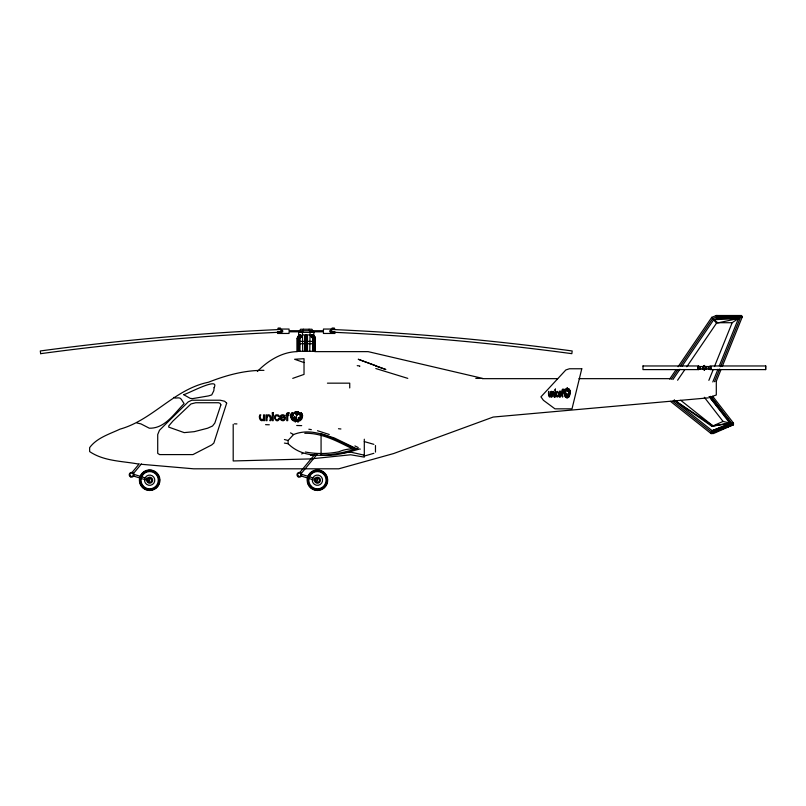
<?xml version="1.0" encoding="UTF-8"?>
<svg xmlns="http://www.w3.org/2000/svg" width="806" height="806" viewBox="0 0 806 806"><rect width="100%" height="100%" fill="white"/><g stroke="black" fill="none" stroke-linecap="round" stroke-linejoin="round"><path stroke-width="1.21" d="M565.409 395.131L566.185 396.602A4.786 4.786 0 0 0 565.419 395.121M296.467 415.342L296.558 415.15A1.521 1.521 0 0 0 297.122 415.05M297.303 338.772L297.293 338.308A3.698 3.204 -90 0 1 300.054 335.155L300.91 335.125M297.424 338.762L297.424 351.295L297.454 338.298A3.788 3.284 -90 0 1 300.275 335.054M297.847 337.845A3.698 3.204 -90 0 0 297.767 338.308L297.736 351.295M301.162 337.14L300.95 337.16A1.672 1.451 -90 0 0 299.701 338.591L299.56 351.295M568.109 388.754L567.122 388.109C564.301 389.318 564.301 395.031 567.122 396.24L568.139 395.696L569.026 393.197M569.086 393.227L568.562 389.298M702.298 368.947L702.913 368.725L702.268 368.735M705.975 366.498C707.245 367.093 704.041 366.76 706.288 366.518M568.885 393.278L568.945 392.593A2.045 2.045 0 0 0 568.915 392.038A2.791 2.791 0 0 0 568.583 391.112L567.636 391.031M292.81 414.707L292.689 415.644A1.35 1.35 0 0 1 293.354 415.161L293.555 414.778A1.934 1.934 0 0 1 293.475 413.952A1.088 1.088 0 0 1 294.079 413.075A1.219 1.219 0 0 1 295.157 413.075A2.277 2.277 0 0 1 296.014 413.821M565.218 391.152L566.88 388.291A2.7 2.7 0 0 0 566.547 388.663L566.467 388.492M565.57 391.494L565.58 391.424A1.058 1.058 0 0 0 565.58 391.122A3.788 3.788 0 0 1 565.55 390.406A1.803 1.803 0 0 1 565.661 389.812L566.386 389.53A1.985 1.985 0 0 1 566.809 390.275M566.729 389.107L566.678 389.661A11.405 11.405 0 0 1 566.82 389.167L566.588 388.945A4.08 4.08 0 0 0 566.326 389.268L566.225 389.207A3.919 3.919 0 0 1 566.477 388.774L566.376 388.563M303.399 329.241L302.441 332.364L302.713 351.295M702.258 366.71L703.003 367.143M705.834 368.775L706.388 368.735M568.814 393.61L568.099 394.325M712.534 396.129L733.47 423.1L733.47 424.681L713.471 433.547L711.043 433.547L712.061 430.606L674.038 400.431M568.562 395.051L568.885 394.205M708.867 380.361L713.068 369.984M714.459 366.529L732.17 322.712L740.664 316.98L742.276 316.899L741.601 315.509L716.282 315.509L711.779 317.332L678.098 366.73M712.806 381.973L717.945 369.269M719.345 365.803L738.477 318.451L716.856 318.451L713.713 319.73L682.057 366.146M714.499 381.722L719.637 369.007M720.574 366.69L740.674 316.96L716.564 316.98L712.746 318.531L680.425 365.924M716.171 381.51L720.826 369.974M722.226 366.518L742.276 316.899L716.282 315.509L716.856 318.451M296.094 416.188L296.689 417.307M568.29 389.036L567.646 389.661A9.017 9.017 0 0 0 567.505 389.117L567.867 388.563M567.787 388.492L567.696 388.663A2.539 2.539 0 0 0 567.353 388.291M704.988 366.639L703.447 366.256L702.57 367.778L703.668 366.639L704.988 366.639L705.643 367.778L704.988 368.916L703.668 368.916L703.013 367.778M703.668 368.916L705.21 369.299L705.643 367.778M298.643 336.878L298.643 332.364L300.557 329.241L311.932 329.241L313.846 332.364L313.846 336.878M568.391 389.187L568.371 390.285L567.646 388.25M704.122 365.511L704.122 366.307M704.535 370.045L704.615 368.896M669.675 379.082L675.992 369.813M671.297 379.314L677.614 370.045M672.909 379.555L679.952 369.239M677.604 380.231L684.677 369.863M686.793 366.75L716.504 323.186L738.477 318.451L713.713 319.73L717.683 322.712L732.17 322.712M564.895 391.323L564.573 392.169A3.012 3.012 0 0 0 564.593 393.237A7.224 7.224 0 0 0 564.885 391.323M257.366 371.485C267.683 360.816 282.221 351.769 297.394 351.638M132.113 472.407L139.247 463.793M133.443 473.515L141.382 463.944M299.882 472.407L314.955 454.211M301.222 473.515L317.08 454.362M710.811 396.391L730.528 422.767L712.847 430.606L711.547 432.076L672.738 401.287M288.095 440.499L293.545 434.555C314.864 425.911 337.009 440.711 355.899 449.083C334.349 455.148 305.776 461.375 288.095 443.693L288.095 440.499L284.407 439.522M297.243 414.959L297.364 414.828A2.418 2.418 0 0 1 297.646 414.576A1.431 1.431 0 0 1 299.197 414.455A2.237 2.237 0 0 1 300.215 415.594A1.058 1.058 0 0 1 300.275 416.138A7.707 7.707 0 0 1 300.124 416.883L300.034 417.115A1.541 1.541 0 0 1 298.573 417.881M295.993 418.153L296.094 417.448M566.527 394.587L565.852 394.587L566.003 395.393M299.419 418.515L299.016 418.828A1.29 1.29 0 0 1 298.462 418.002M711.043 433.547L731.999 423.724L733.47 424.681L711.043 433.547L670.481 401.368M705.3 367.224L706.358 366.609M702.469 369.088L703.185 368.745M705.834 367.143L706.388 366.821M297.283 412.491L296.92 411.997A5.874 5.874 0 0 1 297.666 413.206L298.341 413.025L297.384 412.662M301.656 453.939L302.875 453.304M567.263 389.248L567.404 389.187A7.949 7.949 0 0 1 567.545 389.691L567.575 389.812A1.028 1.028 0 0 1 567.212 389.943L567.212 389.943M711.95 426.354L723.063 421.427L729.752 423.11L711.95 426.354L674.219 400.169M294.653 412.309L295.328 412.319A4.564 4.564 0 0 0 294.825 412.753L295.026 412.813A5.199 5.199 0 0 1 296.255 412.007M373.873 453.315L364.302 456.065M712.061 430.606L731.999 423.603L710.862 396.381M712.917 396.22L716.302 394.98L716.302 381.54M733.47 424.681L713.159 432.076L711.547 432.076L731.999 423.724L712.847 430.606M292.739 378.367L304.023 374.407L304.023 358.71L294.593 359.264L304.023 362.569M731.999 423.603L733.47 423.1M360.292 449.113C353.038 448.509 346.036 448.64 339.024 451.713C327.921 454.01 316.506 454.11 305.363 452.015M729.752 423.11L712.978 425.9L674.32 400.129M708.414 397.862L493.151 417.065L393.57 453.566L338.772 468.81L193.621 468.81L140.929 464.246M310.411 455.38L314.078 455.088M343.356 452.72L350.681 452.136L364.302 455.178M300.245 335.387L299.882 335.417A3.425 2.972 -90 0 0 297.323 338.349M301.112 335.387L300.759 335.417A3.425 2.972 -90 0 0 298.2 338.349L298.17 351.295M301.263 335.79L300.93 335.82A3.022 2.62 -90 0 0 298.673 338.409L298.653 351.295M301.283 336.737L301.041 336.757A2.075 1.803 -90 0 0 299.489 338.53L299.469 351.295M300.97 337.412L300.306 337.422A1.411 1.219 -90 0 0 299.409 338.107M567.162 391.031L567.615 390.789A1.39 1.39 0 0 1 567.162 390.87M263.935 370.337C244.812 370.145 226.083 375.274 208.422 382.245C174.449 389.107 152.727 420.017 120.064 429.124C109.415 434.122 96.841 437.829 89.637 447.632L89.637 451.582C104.045 461.334 122.028 461.012 138.481 464.044M288.095 443.693L284.407 443.088M716.564 316.98L742.276 316.899M278.13 328.052L280.397 328.052M332.092 328.052L334.359 328.052M277.536 329.05L289.052 329.05L289.052 330.712L323.448 330.712L323.448 329.05L334.953 329.05M280.639 330.712L282.705 330.712L282.705 331.8L277.536 331.8L277.536 333.462L289.052 333.462L289.052 331.8L302.562 331.8M331.85 330.712L329.785 330.712L329.785 331.8L334.953 331.8L334.953 333.462L323.448 333.462L323.448 331.8L309.927 331.8M298.643 332.364L313.846 332.364M302.441 334.923L310.048 334.923M299.6 341.401L304.618 341.401M306.784 341.401L312.899 341.401M299.177 343.739L313.312 343.739M297.263 351.295L315.227 351.295L315.196 338.308A3.698 3.204 90 0 0 313.242 335.397M314.773 351.638L368.151 351.638L482.542 378.367L475.792 378.367M642.956 365.964L698.671 365.964L698.671 369.601L642.956 369.601L643.037 365.964M482.3 378.659L557.621 378.659M578.96 378.659L670.592 378.659M327.427 383.162L349.733 383.162L349.733 387.938M567.061 391.333L567.625 390.064A9.894 9.894 0 0 1 567.716 390.648L567.817 390.608A10.528 10.528 0 0 0 567.726 390.033C568.381 390.356 568.532 390.084 569.026 391.152M304.789 433.296C321.544 432.812 336.908 441.124 351.487 448.338M567.061 390.114L566.84 389.187M234.445 423.845L236.934 423.916M265.577 424.671L269.315 424.772M296.719 425.497L301.696 425.628M311.821 335.034L312.214 335.054A3.788 3.284 -90 0 1 315.045 338.298L314.975 351.295M311.579 335.125L312.436 335.155A3.698 3.204 -90 0 1 315.196 338.308M312.244 335.387L312.607 335.417A3.425 2.972 -90 0 1 315.166 338.349M311.378 335.387L311.741 335.417A3.425 2.972 -90 0 1 314.29 338.349L314.32 351.295M311.227 335.79L311.559 335.82A3.022 2.62 -90 0 1 313.816 338.409L313.836 351.295M311.207 336.737L311.448 336.757A2.075 1.803 -90 0 1 313 338.53L313.02 351.295M311.328 337.14L311.539 337.16A1.672 1.451 -90 0 1 312.788 338.591L312.93 338.842M311.993 337.412L312.184 337.422A1.411 1.219 -90 0 1 313.151 338.268M311.519 337.412L311.932 337.513A1.31 1.138 -90 0 1 312.919 338.641M357.229 365.662L359.708 365.914L359.708 366.529M338.48 428.742L340.918 428.983M567.061 389.096L566.88 389.036A9.904 9.904 0 0 1 567.061 388.482L567.364 389.036A6.881 6.881 0 0 0 567.162 388.492M136.919 422.979L140.959 423.896L149.311 428.208C164.928 428.621 174.187 413.559 184.09 403.615L181.239 399.202C179.325 396.31 175.627 399.232 173.854 397.398M308.849 429.205L311.328 429.638M364.302 441.587L373.873 444.348M375.808 368.544L407.776 378.367M293.545 434.555L290.513 432.862M300.557 473.988L317.695 479.379L317.171 481.031L301.172 476.003M133.927 474.351L149.916 479.379L149.402 481.031L133.403 476.003M317.514 430.726L329.261 434.484M566.658 396.854L567.585 396.854A1.683 1.683 0 0 1 568.915 397.066C566.547 396.673 568.401 399.182 567.122 397.368C565.842 399.172 567.686 396.683 565.318 397.056A1.683 1.683 0 0 1 566.658 396.834M375.808 365.723L358.237 359.264L385.842 369.521L375.808 365.995M294.744 417.448L294.915 417.498A1.521 1.521 0 0 1 295.419 417.538M354.912 445.93L358.207 447.521M295.681 412.37L295.933 412.501A9.642 9.642 0 0 1 296.276 411.987M702.469 366.478L703.457 367.042M702.298 366.609L703.356 367.224M705.593 368.745L706.288 369.037M705.472 368.745L706.056 369.077M565.006 395.615A5.642 5.642 0 0 0 564.21 393.65L565.369 395.927A6.609 6.609 0 0 0 565.066 393.812L565.016 394.003A3.063 3.063 0 0 0 564.996 395L565.137 395.545M295.49 412.45L295.842 412.652A9.45 9.45 0 0 0 295.601 413.085L295.731 413.216A7.788 7.788 0 0 1 296.014 412.722L296.497 414.878L297.525 414.355A5.4 5.4 0 0 1 296.699 414.415L296.699 413.659L297.626 413.609A5.521 5.521 0 0 1 297.817 414.193L298.008 414.153A5.874 5.874 0 0 0 297.827 413.579L298.542 413.256A4.07 4.07 0 0 1 298.955 413.911L300.044 413.75M680.677 400.27L713.552 426.354M709.25 396.612L730.528 422.767L730.528 424.107L709.199 396.633M711.779 317.332L716.504 323.186M704.313 397.277L723.063 421.427M569.298 389.167L569.61 389.862A3.063 3.063 0 0 1 569.681 390.779L569.63 390.668A3.98 3.98 0 0 1 569.318 389.167M567.676 388.915L567.716 388.976A3.617 3.617 0 0 1 567.978 389.469M567.756 388.794L568.059 389.379M309.091 329.241L310.048 332.364L309.776 351.295M294.543 416.4L294.613 417.276M314.975 338.782L314.955 338.409A3.022 2.62 -90 0 0 314.773 337.643M312.768 338.842L312.758 338.631A1.411 1.219 -90 0 0 311.71 337.422M566.084 392.854L566.114 393.731M568.804 395.131L568.018 396.602A4.786 4.786 0 0 1 568.784 395.121M765.619 365.964L765.619 369.601M708.293 366.529L708.293 369.027M704.434 368.896L704.434 370.105M704.323 365.43L704.323 366.307M704.323 368.896L704.323 370.125M704.041 368.896L704.122 370.045M700.364 366.529L700.364 369.027M698.641 365.964L698.641 369.601M375.475 445.547L375.475 452.106M364.302 439.21L364.302 457.123L350.681 454.786L310.411 458.916L233.196 460.961L233.196 424.319M314.753 351.295L314.723 338.308A3.698 3.204 90 0 0 311.962 335.155M313.383 351.295L313.383 338.802A2.549 2.206 -90 0 0 311.166 336.263M312.809 338.832L312.93 351.295M307.479 336.263L307.479 351.295M307.388 335.79L307.388 351.295M307.116 335.387L307.116 351.295M306.723 335.125L306.723 351.295M306.25 335.034L306.25 351.295M305.776 335.125L305.776 351.295M305.373 335.387L305.373 351.295M305.101 335.79L305.101 351.295M305.011 336.263L305.011 351.295M299.691 338.832L299.721 351.295M299.107 351.295L299.107 338.802A2.549 2.206 -90 0 1 301.323 336.263M297.263 338.762L297.303 351.295M294.966 418.939A4.725 4.725 0 0 1 294.392 418.939L294.079 418.133A1.572 1.572 0 0 0 295.429 418.133M296.074 414.012A3.929 3.929 0 0 1 296.014 414.496M295.167 418.878A3.677 3.677 0 0 1 296.668 418.425M568.301 395.283A1.723 1.723 0 0 1 568.059 394.456M567.212 394.406A1.038 1.038 0 0 1 567.182 393.983M565.167 392.099A1.008 1.008 0 0 1 565.48 391.605M566.95 393.953A1.35 1.35 0 0 1 566.82 394.618M566.406 395.343A1.36 1.36 0 0 1 567.142 394.849M140.325 476.809A9.934 9.934 0 0 1 157.079 473.606A9.934 9.934 0 0 1 151.951 489.867A9.934 9.934 0 0 1 140.063 477.636M145.211 477.636A5.138 5.138 0 0 1 153.865 477.263A5.138 5.138 0 0 1 150.551 485.262A5.138 5.138 0 0 1 144.697 478.875M146.742 479.419A3.022 3.022 0 0 1 151.599 477.898A3.022 3.022 0 0 1 150.934 482.935A3.022 3.022 0 0 1 146.642 480.205M139.992 476.689A10.287 10.287 0 0 1 157.341 473.364A10.287 10.287 0 0 1 152.032 490.209A10.287 10.287 0 0 1 139.72 477.545M141.574 475.53A9.34 9.34 0 0 1 157.311 474.845A9.34 9.34 0 0 1 151.286 489.403A9.34 9.34 0 0 1 140.637 477.787M147.871 479.177A2.065 2.065 0 0 1 151.236 478.885A2.065 2.065 0 0 1 150.369 482.139A2.065 2.065 0 0 1 147.599 480.205M308.094 476.809A9.934 9.934 0 0 1 324.848 473.606A9.934 9.934 0 0 1 319.72 489.867A9.934 9.934 0 0 1 307.842 477.636M307.761 476.689A10.287 10.287 0 0 1 325.11 473.364A10.287 10.287 0 0 1 319.801 490.209A10.287 10.287 0 0 1 307.499 477.545M312.98 477.636A5.138 5.138 0 0 1 321.634 477.263A5.138 5.138 0 0 1 318.32 485.262A5.138 5.138 0 0 1 312.466 478.875M314.511 479.419A3.022 3.022 0 0 1 319.367 477.898A3.022 3.022 0 0 1 318.702 482.935A3.022 3.022 0 0 1 314.411 480.205M309.343 475.53A9.34 9.34 0 0 1 325.08 474.845A9.34 9.34 0 0 1 319.055 489.403A9.34 9.34 0 0 1 308.406 477.787M315.65 479.177A2.065 2.065 0 0 1 319.005 478.885A2.065 2.065 0 0 1 318.138 482.139A2.065 2.065 0 0 1 315.368 480.205M313.03 335.89A3.022 2.62 -90 0 1 314.622 337.291M312.778 337.271A1.672 1.451 -90 0 1 313.101 337.482M313.967 337.009A2.549 2.206 -90 0 1 314.159 337.261M297.535 338.409A3.022 2.62 -90 0 1 299.459 335.89M298.341 337.261A2.549 2.206 -90 0 1 298.522 337.009M299.238 336.455A2.549 2.206 -90 0 1 299.52 336.354M297.988 337.382A3.698 3.204 -90 0 1 299.348 335.608M297.767 338.308A3.698 3.204 90 0 1 300.527 335.155M299.58 338.641A1.31 1.138 -90 0 1 300.557 337.513M299.731 338.631A1.411 1.219 -90 0 1 300.779 337.422M299.389 337.482A1.672 1.451 -90 0 1 299.711 337.271M313.141 335.608A3.698 3.204 -90 0 1 314.501 337.382M313.151 336.092A3.425 2.972 90 0 1 313.443 336.384M313.917 337.089A3.425 2.972 90 0 1 314.088 337.492M561.46 394.205L559.304 394.466L559.999 396.401L561.439 395.373C557.208 403.212 558.991 383.636 561.46 394.205M285.304 417.76L280.982 418.022L282.382 419.956L285.264 418.919C283.752 423.372 277.445 418.838 280.72 415.553A2.458 2.458 0 0 1 282.1 414.798L283.218 414.798A2.398 2.398 0 0 1 284.568 415.533L285.304 417.76M562.185 390.205L561.742 392.089L562.659 397.106L562.659 392.089L563.223 392.089L562.689 390.356L563.434 389.086L562.477 389.227L562.185 390.205M552.332 393.439L551.828 397.106L551.828 391.323L552.271 392.149C554.498 388.945 554.699 396.3 554.185 397.106L553.269 392.089L552.332 393.439M556.543 393.681L557.006 396.3L558.538 395.121C555.828 402.436 555.485 386.437 558.487 393.026L557.178 392.038L556.543 393.681M550.579 394.426L549.601 396.34L548.725 391.323C548.171 392.129 548.443 399.524 550.629 396.26L551.062 397.106L551.062 391.323L550.579 394.426M330.893 329.432L330.762 332.163A2678.036 2678.036 0 0 1 571.837 353.673L572.189 350.963A2680.655 2680.655 0 0 0 330.893 329.432M286.755 413.75L285.868 415.634L286.735 415.634L286.735 420.661L287.702 420.661L287.702 415.634L288.83 415.634L288.83 414.878L287.702 414.878L287.752 413.901L289.102 413.498L289.243 412.642L287.329 412.773L286.755 413.75M275.461 417.226C274.483 419.442 278.06 421.337 278.493 418.536L279.46 418.667C276.428 425.729 270.836 413.085 278.272 415.009A1.985 1.985 0 0 1 279.088 415.795L279.36 416.571L278.413 416.722L277.546 415.624L276.428 415.684A1.521 1.521 0 0 0 275.692 416.39L275.461 417.226M267.048 416.994L267.018 420.661L266.04 420.661L266.04 414.878L266.927 414.878L266.927 415.695C269.929 412.491 272.307 418.032 270.745 420.661L269.758 420.661C271.682 418.425 268.549 413.186 267.048 416.994M263.532 417.971C262.968 422.455 258.434 417.79 260.801 414.878L259.824 414.878C258.232 417.488 260.66 423.059 263.633 419.805L263.633 420.661L264.509 420.661L264.509 414.878L263.532 414.878L263.532 417.971M214.114 387.646L213.822 390.719L211.736 394.9L208.502 395.917L192.634 398.607L190.276 398.396L183.546 394.597C185.592 395.111 220.27 375.787 214.114 387.646M570.013 393.66L569.288 395.534A5.642 5.642 0 0 1 569.993 393.65M559.404 392.985L559.324 393.66L560.946 393.66L560.331 392.038L559.404 392.985M569.64 393.066L569.61 393.237A7.224 7.224 0 0 1 569.318 391.323L569.64 392.169A3.053 3.053 0 0 1 569.64 393.066M569.51 394.114L569.379 394.628A8.272 8.272 0 0 1 569.298 392.512L569.499 393.157A3.184 3.184 0 0 1 569.51 394.114M569.207 395L568.835 395.927A6.609 6.609 0 0 1 569.147 393.812L569.197 394.003A3.063 3.063 0 0 1 569.207 395M564.744 392.975L564.714 393.157A3.184 3.184 0 0 0 564.704 394.114L564.835 394.628A8.272 8.272 0 0 0 564.915 392.512L564.744 392.975M697.855 366.851L698.339 367.042L697.855 366.851M697.855 368.513L698.339 368.715L697.855 368.513M710.318 366.851L710.801 367.042L710.318 366.851M710.318 368.513L710.801 368.715L710.318 368.513M569.63 395.504L568.653 396.743L569.63 395.504M569.913 391.897L569.771 392.401A6.317 6.317 0 0 1 569.862 390.215L569.902 390.386A3.869 3.869 0 0 1 569.913 391.897M281.183 416.531L281.032 417.216L284.266 417.216L282.684 415.553A1.552 1.552 0 0 0 281.546 416.007L281.183 416.531M564.674 390.839L564.643 390.991A3.305 3.305 0 0 0 564.583 391.656A5.148 5.148 0 0 0 565.087 390.044L564.674 390.839M564.351 390.215L564.311 390.386A3.869 3.869 0 0 0 564.301 391.897L564.432 392.401A6.317 6.317 0 0 0 564.351 390.215M570.023 393.046L569.63 393.983A7.173 7.173 0 0 1 570.074 391.837A4.131 4.131 0 0 1 570.023 393.046M581.781 368.765L572.008 408.844L554.961 408.844L543.405 400.29L540.937 396.864L565.862 369.944L569.429 368.765L581.781 368.765M564.633 389.721L564.593 389.862A3.063 3.063 0 0 0 564.532 390.779L564.583 390.668A3.98 3.98 0 0 0 564.895 389.167L564.633 389.721M566.799 388.885L566.648 388.824A2.962 2.962 0 0 1 566.95 388.442A13.188 13.188 0 0 0 566.83 388.794L566.799 388.885M226.667 403.181L213.852 443.058L211.716 444.932L192.946 454.594L159.618 454.594L157.714 453.375L157.714 434.555L159.467 430.283L188.211 401.892L191.848 400.219L220.209 400.219L224.683 401.257L226.667 403.181M220.894 404.864L214.839 423.039L212.502 426.031L207.605 428.218L194.276 431.663L184.201 432.62L168.746 427.13L168.746 425.931L172.927 421.044L190.982 403.947L195.737 402.738L218.517 402.738L220.058 403.282L220.894 404.864M567.595 388.824L567.454 388.945A7.566 7.566 0 0 0 567.273 388.452L567.605 388.814M298.119 412.108C297.505 413.196 300.084 412.763 298.119 412.108M297.948 412.037L297.082 411.836L297.948 412.037M299.157 412.732C297.615 413.68 300.95 414.183 299.157 412.732M298.139 421.83L297.898 422.022A3.425 3.425 0 0 0 296.739 420.974L296.497 420.974A3.425 3.425 0 0 0 295.349 422.022L295.097 421.83A3.748 3.748 0 0 1 296.185 420.873L296.346 420.792A3.425 3.425 0 0 0 295.691 420.601A2.609 2.609 0 0 1 293.021 420.601A6.186 6.186 0 0 1 295.691 420.4A3.748 3.748 0 0 1 296.618 420.661L296.85 420.571A3.748 3.748 0 0 1 297.555 420.4A6.186 6.186 0 0 1 300.215 420.601A2.609 2.609 0 0 1 297.555 420.601A3.425 3.425 0 0 0 296.91 420.792L297.051 420.873A3.748 3.748 0 0 1 298.139 421.83M295.601 411.916L295.48 412.219A4.685 4.685 0 0 1 296.145 411.846L295.601 411.916A3.949 3.949 0 0 0 293.837 418.515A3.949 3.949 0 0 0 300.437 416.742A3.949 3.949 0 0 0 295.601 411.916M565.661 396.703L564.583 395.504L565.429 396.29A3.849 3.849 0 0 1 565.661 396.703M358.055 449.446C346.036 452.881 333.624 456.458 321.07 455.148L321.07 433.749L334.48 438.031L358.055 449.446M297.525 413.357C296.024 414.072 297.092 411.806 297.525 413.357M297.102 412.581L296.699 412.037A5.521 5.521 0 0 1 297.071 412.521L297.102 412.581M765.7 365.964L709.985 365.964L709.985 369.601L765.7 369.601L765.7 365.964M710.952 366.529L697.704 366.529L697.704 369.027L710.952 369.027L710.952 366.529M555.425 389.127L554.931 390.255L555.425 389.127M555.425 391.323L554.931 397.106L555.425 391.323M273.224 412.672L272.247 412.672L272.247 413.8L273.224 413.8L273.224 412.672M273.224 414.878L272.247 414.878L272.247 420.661L273.224 420.661L273.224 414.878M296.497 412.642L296.134 412.581A7.697 7.697 0 0 1 296.497 412.027L296.497 412.642M704.535 365.511L704.434 366.307L704.535 365.521M569.187 390.114L569.107 390.044A5.148 5.148 0 0 0 569.61 391.666A3.214 3.214 0 0 0 569.53 390.839L569.258 390.205M564.573 393.983L564.19 393.046A4.131 4.131 0 0 1 564.119 391.837A7.173 7.173 0 0 1 564.563 393.983M40.653 353.673L40.3 350.963A2680.655 2680.655 0 0 1 281.596 329.432L281.727 332.163A2678.036 2678.036 0 0 0 40.653 353.673M293.122 419.483A3.718 3.718 0 0 0 292.497 417.367A1.572 1.572 0 0 0 293.122 419.483M292.437 419.16A4.987 4.987 0 0 0 290.765 417.216A2.418 2.418 0 0 0 292.437 419.16M300.054 419.483A1.572 1.572 0 0 0 300.678 417.367A3.718 3.718 0 0 0 300.054 419.483M301.635 419.06A4.403 4.403 0 0 0 299.469 420.258A1.884 1.884 0 0 0 301.635 419.06M302.411 417.216A4.987 4.987 0 0 0 300.749 419.16A2.418 2.418 0 0 0 302.411 417.216M291.54 419.06A1.884 1.884 0 0 0 293.706 420.258A4.403 4.403 0 0 0 291.54 419.06M300.981 412.712A2.468 2.468 0 0 0 301.746 414.324A1.602 1.602 0 0 0 300.981 412.712M292.195 412.712A1.602 1.602 0 0 0 291.429 414.324A2.468 2.468 0 0 0 292.195 412.712M301.001 414.868A4.07 4.07 0 0 0 301.605 416.783A1.562 1.562 0 0 0 301.001 414.868M301.928 415.946A2.015 2.015 0 0 0 302.099 413.76A3.295 3.295 0 0 0 301.928 415.946M293.193 418.677A1.36 1.36 0 0 0 294.754 420.148A5.048 5.048 0 0 0 293.193 418.677M291.55 415.211A3.748 3.748 0 0 0 292.578 413.589A1.723 1.723 0 0 0 291.55 415.211M301.625 415.211A1.723 1.723 0 0 0 300.598 413.589A3.748 3.748 0 0 0 301.625 415.211M302.552 415.392A4.362 4.362 0 0 0 301.645 417.538A2.136 2.136 0 0 0 302.552 415.392M301.132 418.183A1.632 1.632 0 0 0 300.97 416.057A4.252 4.252 0 0 0 301.132 418.183M291.57 416.783A4.07 4.07 0 0 0 292.175 414.868A1.562 1.562 0 0 0 291.57 416.783M291.248 415.946A3.295 3.295 0 0 0 291.077 413.76A2.015 2.015 0 0 0 291.248 415.946M291.53 417.538A4.362 4.362 0 0 0 290.623 415.392A2.136 2.136 0 0 0 291.53 417.538M298.421 420.148A1.36 1.36 0 0 0 299.983 418.677A5.048 5.048 0 0 0 298.421 420.148M292.205 416.057A1.632 1.632 0 0 0 292.044 418.183A4.252 4.252 0 0 0 292.205 416.057M143.549 486.31A8.634 8.634 0 0 0 158.006 482.441A8.634 8.634 0 0 0 147.427 471.863A8.634 8.634 0 0 0 143.549 486.31M130.411 476.809A2.347 2.347 0 0 0 133.937 474.774A2.347 2.347 0 0 0 130.411 472.739A2.347 2.347 0 0 0 130.411 476.809M130.733 476.245A1.703 1.703 0 0 0 133.292 474.774A1.703 1.703 0 0 0 130.733 473.293A1.703 1.703 0 0 0 130.733 476.245M298.18 476.809A2.347 2.347 0 0 0 301.706 474.774A2.347 2.347 0 0 0 298.18 472.739A2.347 2.347 0 0 0 298.18 476.809M298.502 476.245A1.703 1.703 0 0 0 301.061 474.774A1.703 1.703 0 0 0 298.502 473.293A1.703 1.703 0 0 0 298.502 476.245M311.317 486.31A8.634 8.634 0 0 0 325.775 482.441A8.634 8.634 0 0 0 315.196 471.863A8.634 8.634 0 0 0 311.317 486.31"/></g></svg>
